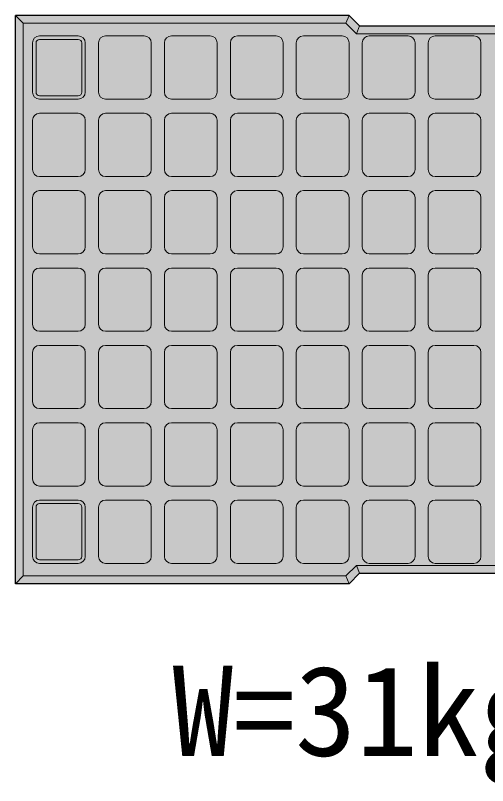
# Model space of a CAD drawing. Units: millimetres at full size, sheet at 1:20; details may follow other scales. Extents: x 0 to 19397, y -2099 to 11880.
# Drawn here: x 9445.5 to 9713.9, y 8617 to 9055.1 of the extents above; entities that cross this region are included whole.
import ezdxf
from ezdxf.enums import TextEntityAlignment as Align

# ---------------------------------------------------------------- set-up
doc = ezdxf.new("R2010")
doc.units = ezdxf.units.MM
doc.header["$LTSCALE"] = 20
for name, color, linetype, lineweight in [('D-BGD', 8, 'Continuous', 13), ('D-STR', 7, 'Continuous', 30), ('D-STR-DIM', 7, 'Continuous', 13), ('V-nasSTD', 11, 'Continuous', 25)]:
    doc.layers.add(name, color=color, linetype=linetype, lineweight=lineweight)
doc.styles.add('ＭＳ ゴシック', font='')
doc.styles.get('ＭＳ ゴシック').set_extended_font_data('MS Gothic')

msp = doc.modelspace()

# ---------------------------------------------------------------- hatches: boundary and pattern name
at = {"layer": 'V-nasSTD'}
msp.add_hatch(color=256, dxfattribs=at).paths.add_polyline_path([(9755.18, 9055.1), (9944.91, 9055.1), (9944.91, 8958.43), (9925.87, 8948.43), (9925.87, 8838.43), (9944.91, 8828.43), (9944.91, 8731.76), (9755.18, 8731.76), (9749.18, 8737.78), (9641.18, 8737.78), (9635.18, 8731.76), (9445.46, 8731.76), (9445.46, 9055.1), (9635.18, 9055.1), (9641.18, 9049.09), (9749.18, 9049.09)])

# ---------------------------------------------------------------- linework, layer by layer
at = {"layer": 'D-BGD'}
for p, q in [((9449.96, 9050.6), (9445.46, 9055.1)), ((9633.31, 9050.6), (9635.18, 9055.1)), ((9633.31, 9050.6), (9449.96, 9050.6)), ((9449.96, 9050.6), (9449.96, 8736.26)), ((9639.31, 9044.59), (9633.31, 9050.6)), ((9639.31, 9044.59), (9641.18, 9049.09)), ((9481.18, 9043.43), (9459.18, 9043.43)), ((9518.68, 9043.43), (9496.68, 9043.43)), ((9556.18, 9043.43), (9534.18, 9043.43)), ((9593.68, 9043.43), (9571.68, 9043.43)), ((9631.18, 9043.43), (9609.18, 9043.43)), ((9751.05, 9044.59), (9639.31, 9044.59)), ((9668.68, 9043.43), (9646.68, 9043.43)), ((9706.18, 9043.43), (9684.18, 9043.43)), ((9455.18, 9039.43), (9455.18, 9011.43)), ((9457.18, 9039.43), (9457.18, 9011.43)), ((9481.18, 9041.43), (9459.18, 9041.43)), ((9483.18, 9011.43), (9483.18, 9039.43)), ((9485.18, 9011.43), (9485.18, 9039.43)), ((9492.68, 9039.43), (9492.68, 9011.43)), ((9522.68, 9011.43), (9522.68, 9039.43)), ((9530.18, 9039.43), (9530.18, 9011.43)), ((9560.18, 9011.43), (9560.18, 9039.43)), ((9567.68, 9039.43), (9567.68, 9011.43)), ((9597.68, 9011.43), (9597.68, 9039.43)), ((9605.18, 9039.43), (9605.18, 9011.43)), ((9635.18, 9011.43), (9635.18, 9039.43)), ((9642.68, 9039.43), (9642.68, 9011.43)), ((9672.68, 9011.43), (9672.68, 9039.43)), ((9680.18, 9039.43), (9680.18, 9011.43)), ((9710.18, 9011.43), (9710.18, 9039.43)), ((9459.18, 9009.43), (9481.18, 9009.43)), ((9459.18, 9007.43), (9481.18, 9007.43)), ((9496.68, 9007.43), (9518.68, 9007.43)), ((9534.18, 9007.43), (9556.18, 9007.43)), ((9571.68, 9007.43), (9593.68, 9007.43)), ((9609.18, 9007.43), (9631.18, 9007.43)), ((9646.68, 9007.43), (9668.68, 9007.43)), ((9684.18, 9007.43), (9706.18, 9007.43)), ((9481.18, 8999.43), (9459.18, 8999.43)), ((9518.68, 8999.43), (9496.68, 8999.43)), ((9556.18, 8999.43), (9534.18, 8999.43)), ((9593.68, 8999.43), (9571.68, 8999.43)), ((9631.18, 8999.43), (9609.18, 8999.43)), ((9668.68, 8999.43), (9646.68, 8999.43)), ((9706.18, 8999.43), (9684.18, 8999.43)), ((9455.18, 8995.43), (9455.18, 8967.43)), ((9485.18, 8967.43), (9485.18, 8995.43)), ((9492.68, 8995.43), (9492.68, 8967.43)), ((9522.68, 8967.43), (9522.68, 8995.43)), ((9530.18, 8995.43), (9530.18, 8967.43)), ((9560.18, 8967.43), (9560.18, 8995.43)), ((9567.68, 8995.43), (9567.68, 8967.43)), ((9597.68, 8967.43), (9597.68, 8995.43)), ((9605.18, 8995.43), (9605.18, 8967.43)), ((9635.18, 8967.43), (9635.18, 8995.43)), ((9642.68, 8995.43), (9642.68, 8967.43)), ((9672.68, 8967.43), (9672.68, 8995.43)), ((9680.18, 8995.43), (9680.18, 8967.43)), ((9710.18, 8967.43), (9710.18, 8995.43)), ((9459.18, 8963.43), (9481.18, 8963.43)), ((9496.68, 8963.43), (9518.68, 8963.43)), ((9534.18, 8963.43), (9556.18, 8963.43)), ((9571.68, 8963.43), (9593.68, 8963.43)), ((9609.18, 8963.43), (9631.18, 8963.43)), ((9646.68, 8963.43), (9668.68, 8963.43)), ((9684.18, 8963.43), (9706.18, 8963.43)), ((9481.18, 8955.43), (9459.18, 8955.43)), ((9518.68, 8955.43), (9496.68, 8955.43)), ((9556.18, 8955.43), (9534.18, 8955.43)), ((9593.68, 8955.43), (9571.68, 8955.43)), ((9631.18, 8955.43), (9609.18, 8955.43)), ((9668.68, 8955.43), (9646.68, 8955.43)), ((9706.18, 8955.43), (9684.18, 8955.43)), ((9455.18, 8951.43), (9455.18, 8923.43)), ((9485.18, 8923.43), (9485.18, 8951.43)), ((9492.68, 8951.43), (9492.68, 8923.43)), ((9522.68, 8923.43), (9522.68, 8951.43)), ((9530.18, 8951.43), (9530.18, 8923.43)), ((9560.18, 8923.43), (9560.18, 8951.43)), ((9567.68, 8951.43), (9567.68, 8923.43)), ((9597.68, 8923.43), (9597.68, 8951.43)), ((9605.18, 8951.43), (9605.18, 8923.43)), ((9635.18, 8923.43), (9635.18, 8951.43)), ((9642.68, 8951.43), (9642.68, 8923.43)), ((9672.68, 8923.43), (9672.68, 8951.43)), ((9680.18, 8951.43), (9680.18, 8923.43)), ((9710.18, 8923.43), (9710.18, 8951.43)), ((9459.18, 8919.43), (9481.18, 8919.43)), ((9496.68, 8919.43), (9518.68, 8919.43)), ((9534.18, 8919.43), (9556.18, 8919.43)), ((9571.68, 8919.43), (9593.68, 8919.43)), ((9609.18, 8919.43), (9631.18, 8919.43)), ((9646.68, 8919.43), (9668.68, 8919.43)), ((9684.18, 8919.43), (9706.18, 8919.43)), ((9481.18, 8911.43), (9459.18, 8911.43)), ((9518.68, 8911.43), (9496.68, 8911.43)), ((9556.18, 8911.43), (9534.18, 8911.43)), ((9593.68, 8911.43), (9571.68, 8911.43)), ((9631.18, 8911.43), (9609.18, 8911.43)), ((9668.68, 8911.43), (9646.68, 8911.43)), ((9706.18, 8911.43), (9684.18, 8911.43)), ((9455.18, 8907.43), (9455.18, 8879.43)), ((9485.18, 8879.43), (9485.18, 8907.43)), ((9492.68, 8907.43), (9492.68, 8879.43)), ((9522.68, 8879.43), (9522.68, 8907.43)), ((9530.18, 8907.43), (9530.18, 8879.43)), ((9560.18, 8879.43), (9560.18, 8907.43)), ((9567.68, 8907.43), (9567.68, 8879.43)), ((9597.68, 8879.43), (9597.68, 8907.43)), ((9605.18, 8907.43), (9605.18, 8879.43)), ((9635.18, 8879.43), (9635.18, 8907.43)), ((9642.68, 8907.43), (9642.68, 8879.43)), ((9672.68, 8879.43), (9672.68, 8907.43)), ((9680.18, 8907.43), (9680.18, 8879.43)), ((9710.18, 8879.43), (9710.18, 8907.43)), ((9459.18, 8875.43), (9481.18, 8875.43)), ((9496.68, 8875.43), (9518.68, 8875.43)), ((9534.18, 8875.43), (9556.18, 8875.43)), ((9571.68, 8875.43), (9593.68, 8875.43)), ((9609.18, 8875.43), (9631.18, 8875.43)), ((9646.68, 8875.43), (9668.68, 8875.43)), ((9684.18, 8875.43), (9706.18, 8875.43)), ((9481.18, 8867.43), (9459.18, 8867.43)), ((9518.68, 8867.43), (9496.68, 8867.43)), ((9556.18, 8867.43), (9534.18, 8867.43)), ((9593.68, 8867.43), (9571.68, 8867.43)), ((9631.18, 8867.43), (9609.18, 8867.43)), ((9668.68, 8867.43), (9646.68, 8867.43)), ((9706.18, 8867.43), (9684.18, 8867.43)), ((9455.18, 8863.43), (9455.18, 8835.43)), ((9485.18, 8835.43), (9485.18, 8863.43)), ((9492.68, 8863.43), (9492.68, 8835.43)), ((9522.68, 8835.43), (9522.68, 8863.43)), ((9530.18, 8863.43), (9530.18, 8835.43)), ((9560.18, 8835.43), (9560.18, 8863.43)), ((9567.68, 8863.43), (9567.68, 8835.43)), ((9597.68, 8835.43), (9597.68, 8863.43)), ((9605.18, 8863.43), (9605.18, 8835.43)), ((9635.18, 8835.43), (9635.18, 8863.43)), ((9642.68, 8863.43), (9642.68, 8835.43)), ((9672.68, 8835.43), (9672.68, 8863.43)), ((9680.18, 8863.43), (9680.18, 8835.43)), ((9710.18, 8835.43), (9710.18, 8863.43)), ((9459.18, 8831.43), (9481.18, 8831.43)), ((9496.68, 8831.43), (9518.68, 8831.43)), ((9534.18, 8831.43), (9556.18, 8831.43)), ((9571.68, 8831.43), (9593.68, 8831.43)), ((9609.18, 8831.43), (9631.18, 8831.43)), ((9646.68, 8831.43), (9668.68, 8831.43)), ((9684.18, 8831.43), (9706.18, 8831.43)), ((9481.18, 8823.43), (9459.18, 8823.43)), ((9518.68, 8823.43), (9496.68, 8823.43)), ((9556.18, 8823.43), (9534.18, 8823.43)), ((9593.68, 8823.43), (9571.68, 8823.43)), ((9631.18, 8823.43), (9609.18, 8823.43)), ((9668.68, 8823.43), (9646.68, 8823.43)), ((9706.18, 8823.43), (9684.18, 8823.43)), ((9455.18, 8819.43), (9455.18, 8791.43)), ((9485.18, 8791.43), (9485.18, 8819.43)), ((9492.68, 8819.43), (9492.68, 8791.43)), ((9522.68, 8791.43), (9522.68, 8819.43)), ((9530.18, 8819.43), (9530.18, 8791.43)), ((9560.18, 8791.43), (9560.18, 8819.43)), ((9567.68, 8819.43), (9567.68, 8791.43)), ((9597.68, 8791.43), (9597.68, 8819.43)), ((9605.18, 8819.43), (9605.18, 8791.43)), ((9635.18, 8791.43), (9635.18, 8819.43)), ((9642.68, 8819.43), (9642.68, 8791.43)), ((9672.68, 8791.43), (9672.68, 8819.43)), ((9680.18, 8819.43), (9680.18, 8791.43)), ((9710.18, 8791.43), (9710.18, 8819.43)), ((9459.18, 8787.43), (9481.18, 8787.43)), ((9496.68, 8787.43), (9518.68, 8787.43)), ((9534.18, 8787.43), (9556.18, 8787.43)), ((9571.68, 8787.43), (9593.68, 8787.43)), ((9609.18, 8787.43), (9631.18, 8787.43)), ((9646.68, 8787.43), (9668.68, 8787.43)), ((9684.18, 8787.43), (9706.18, 8787.43)), ((9481.18, 8779.43), (9459.18, 8779.43)), ((9518.68, 8779.43), (9496.68, 8779.43)), ((9556.18, 8779.43), (9534.18, 8779.43)), ((9593.68, 8779.43), (9571.68, 8779.43)), ((9631.18, 8779.43), (9609.18, 8779.43)), ((9668.68, 8779.43), (9646.68, 8779.43)), ((9706.18, 8779.43), (9684.18, 8779.43)), ((9455.18, 8775.43), (9455.18, 8747.43)), ((9457.18, 8775.43), (9457.18, 8747.43)), ((9481.18, 8777.43), (9459.18, 8777.43)), ((9483.18, 8747.43), (9483.18, 8775.43)), ((9485.18, 8747.43), (9485.18, 8775.43)), ((9492.68, 8775.43), (9492.68, 8747.43)), ((9522.68, 8747.43), (9522.68, 8775.43)), ((9530.18, 8775.43), (9530.18, 8747.43)), ((9560.18, 8747.43), (9560.18, 8775.43)), ((9567.68, 8775.43), (9567.68, 8747.43)), ((9597.68, 8747.43), (9597.68, 8775.43)), ((9605.18, 8775.43), (9605.18, 8747.43)), ((9635.18, 8747.43), (9635.18, 8775.43)), ((9642.68, 8775.43), (9642.68, 8747.43)), ((9672.68, 8747.43), (9672.68, 8775.43)), ((9680.18, 8775.43), (9680.18, 8747.43)), ((9710.18, 8747.43), (9710.18, 8775.43)), ((9459.18, 8745.43), (9481.18, 8745.43)), ((9459.18, 8743.43), (9481.18, 8743.43)), ((9496.68, 8743.43), (9518.68, 8743.43)), ((9534.18, 8743.43), (9556.18, 8743.43)), ((9571.68, 8743.43), (9593.68, 8743.43)), ((9609.18, 8743.43), (9631.18, 8743.43)), ((9639.31, 8742.28), (9633.31, 8736.26)), ((9751.05, 8742.28), (9639.31, 8742.28)), ((9639.31, 8742.28), (9641.18, 8737.78)), ((9646.68, 8743.43), (9668.68, 8743.43)), ((9684.18, 8743.43), (9706.18, 8743.43)), ((9449.96, 8736.26), (9445.46, 8731.76)), ((9449.96, 8736.26), (9633.31, 8736.26)), ((9633.31, 8736.26), (9635.18, 8731.76))]:
    msp.add_line(p, q, dxfattribs=at)
for centre, radius, start, end in [((9459.18, 9039.43), 4, 90, 180), ((9481.18, 9039.43), 4, 0, 90), ((9496.68, 9039.43), 4, 90, 180), ((9518.68, 9039.43), 4, 0, 90), ((9534.18, 9039.43), 4, 90, 180), ((9556.18, 9039.43), 4, 0, 90), ((9571.68, 9039.43), 4, 90, 180), ((9593.68, 9039.43), 4, 0, 90), ((9609.18, 9039.43), 4, 90, 180), ((9631.18, 9039.43), 4, 0, 90), ((9646.68, 9039.43), 4, 90, 180), ((9668.68, 9039.43), 4, 0, 90), ((9684.18, 9039.43), 4, 90, 180), ((9706.18, 9039.43), 4, 0, 90), ((9459.18, 9039.43), 2, 90, 180), ((9481.18, 9039.43), 2, 0, 90), ((9459.18, 9011.43), 4, 180, 270), ((9459.18, 9011.43), 2, 180, 270), ((9481.18, 9011.43), 2, 270, 0), ((9481.18, 9011.43), 4, 270, 0), ((9496.68, 9011.43), 4, 180, 270), ((9518.68, 9011.43), 4, 270, 0), ((9534.18, 9011.43), 4, 180, 270), ((9556.18, 9011.43), 4, 270, 0), ((9571.68, 9011.43), 4, 180, 270), ((9593.68, 9011.43), 4, 270, 0), ((9609.18, 9011.43), 4, 180, 270), ((9631.18, 9011.43), 4, 270, 0), ((9646.68, 9011.43), 4, 180, 270), ((9668.68, 9011.43), 4, 270, 0), ((9684.18, 9011.43), 4, 180, 270), ((9706.18, 9011.43), 4, 270, 0), ((9459.18, 8995.43), 4, 90, 180), ((9481.18, 8995.43), 4, 0, 90), ((9496.68, 8995.43), 4, 90, 180), ((9518.68, 8995.43), 4, 0, 90), ((9534.18, 8995.43), 4, 90, 180), ((9556.18, 8995.43), 4, 0, 90), ((9571.68, 8995.43), 4, 90, 180), ((9593.68, 8995.43), 4, 0, 90), ((9609.18, 8995.43), 4, 90, 180), ((9631.18, 8995.43), 4, 0, 90), ((9646.68, 8995.43), 4, 90, 180), ((9668.68, 8995.43), 4, 0, 90), ((9684.18, 8995.43), 4, 90, 180), ((9706.18, 8995.43), 4, 0, 90), ((9459.18, 8967.43), 4, 180, 270), ((9481.18, 8967.43), 4, 270, 0), ((9496.68, 8967.43), 4, 180, 270), ((9518.68, 8967.43), 4, 270, 0), ((9534.18, 8967.43), 4, 180, 270), ((9556.18, 8967.43), 4, 270, 0), ((9571.68, 8967.43), 4, 180, 270), ((9593.68, 8967.43), 4, 270, 0), ((9609.18, 8967.43), 4, 180, 270), ((9631.18, 8967.43), 4, 270, 0), ((9646.68, 8967.43), 4, 180, 270), ((9668.68, 8967.43), 4, 270, 0), ((9684.18, 8967.43), 4, 180, 270), ((9706.18, 8967.43), 4, 270, 0), ((9459.18, 8951.43), 4, 90, 180), ((9481.18, 8951.43), 4, 0, 90), ((9496.68, 8951.43), 4, 90, 180), ((9518.68, 8951.43), 4, 0, 90), ((9534.18, 8951.43), 4, 90, 180), ((9556.18, 8951.43), 4, 0, 90), ((9571.68, 8951.43), 4, 90, 180), ((9593.68, 8951.43), 4, 0, 90), ((9609.18, 8951.43), 4, 90, 180), ((9631.18, 8951.43), 4, 0, 90), ((9646.68, 8951.43), 4, 90, 180), ((9668.68, 8951.43), 4, 0, 90), ((9684.18, 8951.43), 4, 90, 180), ((9706.18, 8951.43), 4, 0, 90), ((9459.18, 8923.43), 4, 180, 270), ((9481.18, 8923.43), 4, 270, 0), ((9496.68, 8923.43), 4, 180, 270), ((9518.68, 8923.43), 4, 270, 0), ((9534.18, 8923.43), 4, 180, 270), ((9556.18, 8923.43), 4, 270, 0), ((9571.68, 8923.43), 4, 180, 270), ((9593.68, 8923.43), 4, 270, 0), ((9609.18, 8923.43), 4, 180, 270), ((9631.18, 8923.43), 4, 270, 0), ((9646.68, 8923.43), 4, 180, 270), ((9668.68, 8923.43), 4, 270, 0), ((9684.18, 8923.43), 4, 180, 270), ((9706.18, 8923.43), 4, 270, 0), ((9459.18, 8907.43), 4, 90, 180), ((9481.18, 8907.43), 4, 0, 90), ((9496.68, 8907.43), 4, 90, 180), ((9518.68, 8907.43), 4, 0, 90), ((9534.18, 8907.43), 4, 90, 180), ((9556.18, 8907.43), 4, 0, 90), ((9571.68, 8907.43), 4, 90, 180), ((9593.68, 8907.43), 4, 0, 90), ((9609.18, 8907.43), 4, 90, 180), ((9631.18, 8907.43), 4, 0, 90), ((9646.68, 8907.43), 4, 90, 180), ((9668.68, 8907.43), 4, 0, 90), ((9684.18, 8907.43), 4, 90, 180), ((9706.18, 8907.43), 4, 0, 90), ((9459.18, 8879.43), 4, 180, 270), ((9481.18, 8879.43), 4, 270, 0), ((9496.68, 8879.43), 4, 180, 270), ((9518.68, 8879.43), 4, 270, 0), ((9534.18, 8879.43), 4, 180, 270), ((9556.18, 8879.43), 4, 270, 0), ((9571.68, 8879.43), 4, 180, 270), ((9593.68, 8879.43), 4, 270, 0), ((9609.18, 8879.43), 4, 180, 270), ((9631.18, 8879.43), 4, 270, 0), ((9646.68, 8879.43), 4, 180, 270), ((9668.68, 8879.43), 4, 270, 0), ((9684.18, 8879.43), 4, 180, 270), ((9706.18, 8879.43), 4, 270, 0), ((9459.18, 8863.43), 4, 90, 180), ((9481.18, 8863.43), 4, 0, 90), ((9496.68, 8863.43), 4, 90, 180), ((9518.68, 8863.43), 4, 0, 90), ((9534.18, 8863.43), 4, 90, 180), ((9556.18, 8863.43), 4, 0, 90), ((9571.68, 8863.43), 4, 90, 180), ((9593.68, 8863.43), 4, 0, 90), ((9609.18, 8863.43), 4, 90, 180), ((9631.18, 8863.43), 4, 0, 90), ((9646.68, 8863.43), 4, 90, 180), ((9668.68, 8863.43), 4, 0, 90), ((9684.18, 8863.43), 4, 90, 180), ((9706.18, 8863.43), 4, 0, 90), ((9459.18, 8835.43), 4, 180, 270), ((9481.18, 8835.43), 4, 270, 0), ((9496.68, 8835.43), 4, 180, 270), ((9518.68, 8835.43), 4, 270, 0), ((9534.18, 8835.43), 4, 180, 270), ((9556.18, 8835.43), 4, 270, 0), ((9571.68, 8835.43), 4, 180, 270), ((9593.68, 8835.43), 4, 270, 0), ((9609.18, 8835.43), 4, 180, 270), ((9631.18, 8835.43), 4, 270, 0), ((9646.68, 8835.43), 4, 180, 270), ((9668.68, 8835.43), 4, 270, 0), ((9684.18, 8835.43), 4, 180, 270), ((9706.18, 8835.43), 4, 270, 0), ((9459.18, 8819.43), 4, 90, 180), ((9481.18, 8819.43), 4, 0, 90), ((9496.68, 8819.43), 4, 90, 180), ((9518.68, 8819.43), 4, 0, 90), ((9534.18, 8819.43), 4, 90, 180), ((9556.18, 8819.43), 4, 0, 90), ((9571.68, 8819.43), 4, 90, 180), ((9593.68, 8819.43), 4, 0, 90), ((9609.18, 8819.43), 4, 90, 180), ((9631.18, 8819.43), 4, 0, 90), ((9646.68, 8819.43), 4, 90, 180), ((9668.68, 8819.43), 4, 0, 90), ((9684.18, 8819.43), 4, 90, 180), ((9706.18, 8819.43), 4, 0, 90), ((9459.18, 8791.43), 4, 180, 270), ((9481.18, 8791.43), 4, 270, 0), ((9496.68, 8791.43), 4, 180, 270), ((9518.68, 8791.43), 4, 270, 0), ((9534.18, 8791.43), 4, 180, 270), ((9556.18, 8791.43), 4, 270, 0), ((9571.68, 8791.43), 4, 180, 270), ((9593.68, 8791.43), 4, 270, 0), ((9609.18, 8791.43), 4, 180, 270), ((9631.18, 8791.43), 4, 270, 0), ((9646.68, 8791.43), 4, 180, 270), ((9668.68, 8791.43), 4, 270, 0), ((9684.18, 8791.43), 4, 180, 270), ((9706.18, 8791.43), 4, 270, 0), ((9459.18, 8775.43), 4, 90, 180), ((9481.18, 8775.43), 4, 0, 90), ((9496.68, 8775.43), 4, 90, 180), ((9518.68, 8775.43), 4, 0, 90), ((9534.18, 8775.43), 4, 90, 180), ((9556.18, 8775.43), 4, 0, 90), ((9571.68, 8775.43), 4, 90, 180), ((9593.68, 8775.43), 4, 0, 90), ((9609.18, 8775.43), 4, 90, 180), ((9631.18, 8775.43), 4, 0, 90), ((9646.68, 8775.43), 4, 90, 180), ((9668.68, 8775.43), 4, 0, 90), ((9684.18, 8775.43), 4, 90, 180), ((9706.18, 8775.43), 4, 0, 90), ((9459.18, 8775.43), 2, 90, 180), ((9481.18, 8775.43), 2, 0, 90), ((9459.18, 8747.43), 4, 180, 270), ((9459.18, 8747.43), 2, 180, 270), ((9481.18, 8747.43), 2, 270, 0), ((9481.18, 8747.43), 4, 270, 0), ((9496.68, 8747.43), 4, 180, 270), ((9518.68, 8747.43), 4, 270, 0), ((9534.18, 8747.43), 4, 180, 270), ((9556.18, 8747.43), 4, 270, 0), ((9571.68, 8747.43), 4, 180, 270), ((9593.68, 8747.43), 4, 270, 0), ((9609.18, 8747.43), 4, 180, 270), ((9631.18, 8747.43), 4, 270, 0), ((9646.68, 8747.43), 4, 180, 270), ((9668.68, 8747.43), 4, 270, 0), ((9684.18, 8747.43), 4, 180, 270), ((9706.18, 8747.43), 4, 270, 0)]:
    msp.add_arc(centre, radius, start, end, dxfattribs=at)
at = {"layer": 'D-STR'}
for p, q in [((9445.46, 8731.76), (9445.46, 9055.1)), ((9635.18, 9055.1), (9445.46, 9055.1)), ((9635.18, 9055.1), (9641.18, 9049.09)), ((9641.18, 9049.09), (9749.18, 9049.09)), ((9635.18, 8731.76), (9641.18, 8737.78)), ((9641.18, 8737.78), (9749.18, 8737.78)), ((9635.18, 8731.76), (9445.46, 8731.76))]:
    msp.add_line(p, q, dxfattribs=at)

# ---------------------------------------------------------------- texts
at = {"layer": 'D-STR-DIM', "style": 'ＭＳ ゴシック'}
msp.add_text('W=31kg/枚', height=51.32, dxfattribs=at).set_placement((9691.79, 8618.54), align=Align.BOTTOM_CENTER)

doc.saveas('drawing.dxf')
